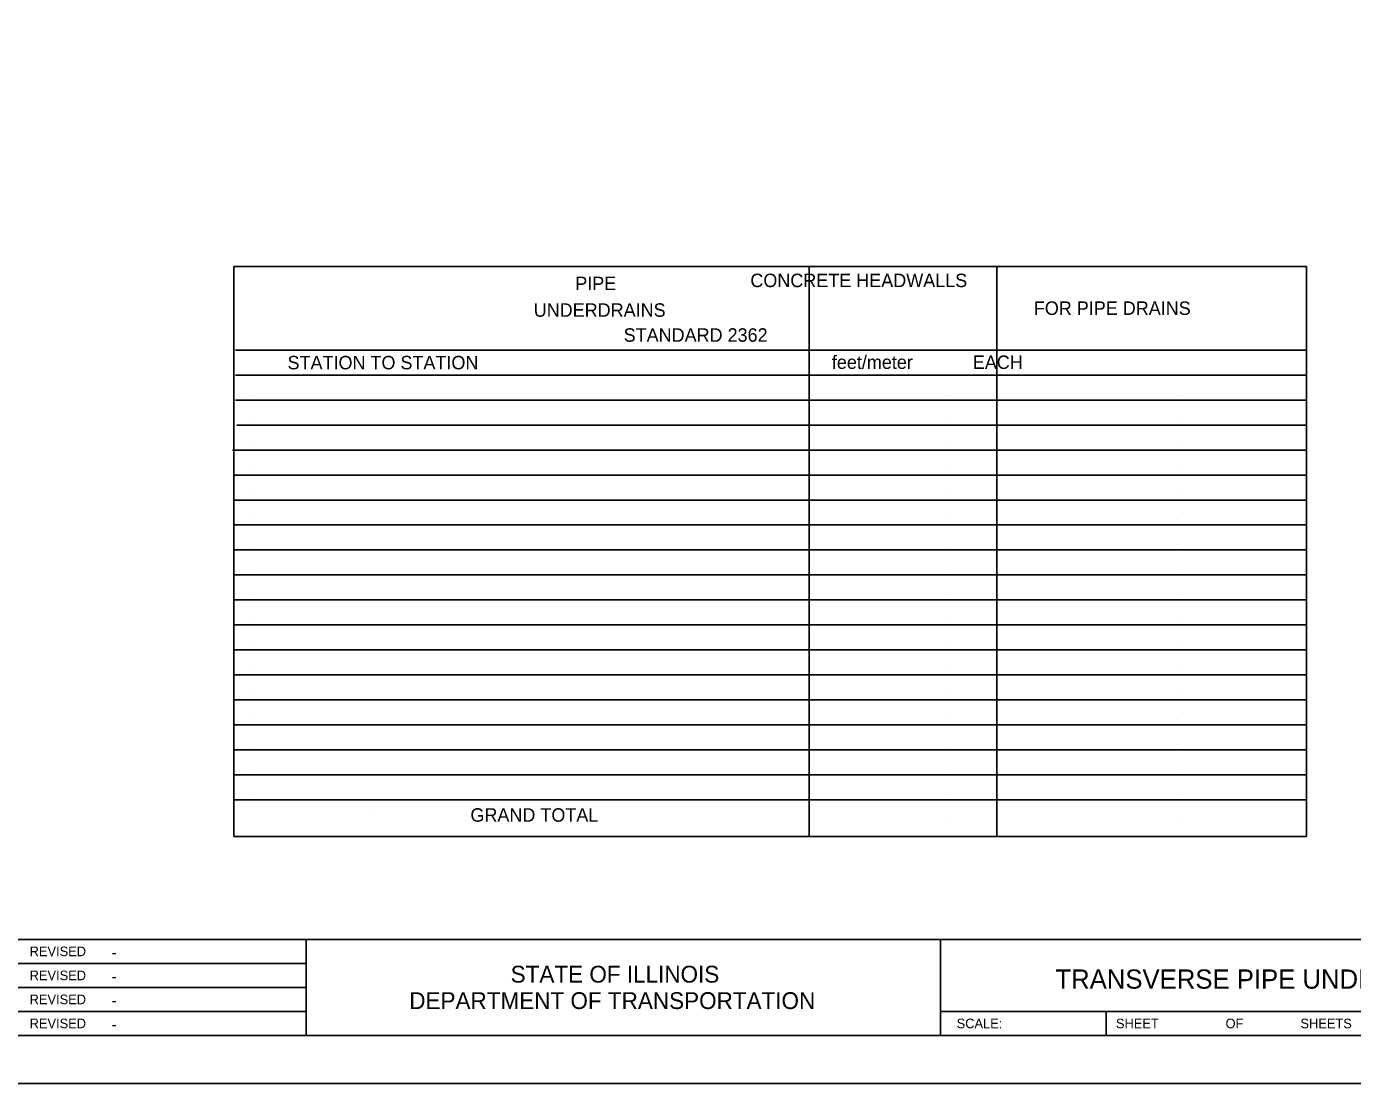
# Model space of a CAD drawing. Extents: x 54948 to 55691, y 43426 to 43911.
# Drawn here: x 55236 to 55512, y 43471.5 to 43691.5 of the extents above; entities that cross this region are included whole.
import ezdxf

# ---------------------------------------------------------------- set-up
doc = ezdxf.new("R2010")
doc.units = 0
for name, color, linetype in [('Level 48', 7, 'Continuous'), ('Sheets_50 Reference Boundary', 7, 'Continuous'), ('Sheets_General Details', 7, 'Continuous'), ('Sheets_Printer Plotting Border', 7, 'Continuous')]:
    doc.layers.add(name, color=color, linetype=linetype)

msp = doc.modelspace()

# ---------------------------------------------------------------- linework, layer by layer
at = {"layer": 'Level 48'}
msp.add_lwpolyline([(55010.71, 43911.47), (55690.71, 43911.47), (55690.71, 43471.47), (55010.71, 43471.47)], close=True, dxfattribs=at)
at = {"layer": 'Sheets_50 Reference Boundary'}
msp.add_lwpolyline([(55050.71, 43901.47), (55680.71, 43901.47), (55680.71, 43501.47), (55050.71, 43501.47)], close=True, dxfattribs=at)
at = {"layer": 'Sheets_General Details'}
for p, q in [((55279.13, 43641.5), (55502.45, 43641.5)), ((55279.13, 43522.91), (55279.13, 43641.5)), ((55398.89, 43522.91), (55398.89, 43641.5)), ((55437.96, 43522.91), (55437.96, 43641.5)), ((55502.45, 43522.91), (55502.45, 43641.5)), ((55279.43, 43624.12), (55502.45, 43624.12)), ((55279.43, 43618.92), (55502.45, 43618.92)), ((55283.05, 43614.77), (55283.05, 43614.77)), ((55427.43, 43614.77), (55427.43, 43614.77)), ((55475.37, 43614.77), (55475.37, 43614.77)), ((55279.43, 43613.72), (55502.45, 43613.72)), ((55279.43, 43613.72), (55279.43, 43613.72)), ((55279.73, 43608.52), (55502.45, 43608.52)), ((55283.05, 43609.57), (55283.05, 43609.57)), ((55427.43, 43609.57), (55427.43, 43609.57)), ((55475.37, 43609.57), (55475.37, 43609.57)), ((55278.82, 43603.32), (55502.45, 43603.32)), ((55283.05, 43604.37), (55283.05, 43604.37)), ((55427.43, 43604.37), (55427.43, 43604.37)), ((55475.37, 43604.37), (55475.37, 43604.37)), ((55279.13, 43598.12), (55502.45, 43598.12)), ((55279.13, 43598.12), (55279.13, 43598.12)), ((55283.05, 43599.17), (55283.05, 43599.17)), ((55427.43, 43599.17), (55427.43, 43599.17)), ((55475.37, 43599.17), (55475.37, 43599.17)), ((55279.13, 43592.92), (55502.45, 43592.92)), ((55283.05, 43593.97), (55283.05, 43593.97)), ((55427.43, 43593.97), (55427.43, 43593.97)), ((55475.37, 43593.97), (55475.37, 43593.97)), ((55279.13, 43587.72), (55502.45, 43587.72)), ((55283.05, 43588.77), (55283.05, 43588.77)), ((55427.43, 43588.77), (55427.43, 43588.77)), ((55475.37, 43588.77), (55475.37, 43588.77)), ((55279.13, 43582.52), (55502.45, 43582.52)), ((55281.96, 43583.49), (55281.96, 43583.49)), ((55283.05, 43583.57), (55283.05, 43583.57)), ((55427.43, 43583.57), (55427.43, 43583.57)), ((55475.37, 43583.57), (55475.37, 43583.57)), ((55281.82, 43578.49), (55281.82, 43578.49)), ((55283.05, 43578.37), (55283.05, 43578.37)), ((55427.43, 43578.37), (55427.43, 43578.37)), ((55475.37, 43578.37), (55475.37, 43578.37)), ((55279.13, 43577.32), (55502.45, 43577.32)), ((55283.05, 43573.17), (55283.05, 43573.17)), ((55427.43, 43573.17), (55427.43, 43573.17)), ((55475.37, 43573.17), (55475.37, 43573.17)), ((55279.13, 43572.12), (55502.45, 43572.12)), ((55480.51, 43572.12), (55480.51, 43572.12)), ((55283.05, 43567.97), (55283.05, 43567.97)), ((55427.43, 43567.97), (55427.43, 43567.97)), ((55475.37, 43567.97), (55475.37, 43567.97)), ((55279.13, 43566.92), (55502.45, 43566.92)), ((55279.13, 43561.72), (55502.45, 43561.72)), ((55279.13, 43561.72), (55279.13, 43561.72)), ((55283.05, 43562.77), (55283.05, 43562.77)), ((55427.43, 43562.77), (55427.43, 43562.77)), ((55475.37, 43562.77), (55475.37, 43562.77)), ((55279.13, 43556.52), (55502.45, 43556.52)), ((55283.05, 43557.57), (55283.05, 43557.57)), ((55427.43, 43557.57), (55427.43, 43557.57)), ((55475.37, 43557.57), (55475.37, 43557.57)), ((55279.13, 43551.32), (55502.45, 43551.32)), ((55283.05, 43552.37), (55283.05, 43552.37)), ((55427.43, 43552.37), (55427.43, 43552.37)), ((55475.37, 43552.37), (55475.37, 43552.37)), ((55279.13, 43546.12), (55502.45, 43546.12)), ((55283.05, 43547.17), (55283.05, 43547.17)), ((55427.43, 43547.17), (55427.43, 43547.17)), ((55475.37, 43547.17), (55475.37, 43547.17)), ((55279.13, 43540.92), (55502.45, 43540.92)), ((55283.05, 43541.97), (55283.05, 43541.97)), ((55427.43, 43541.97), (55427.43, 43541.97)), ((55475.37, 43541.97), (55475.37, 43541.97)), ((55283.05, 43536.77), (55283.05, 43536.77)), ((55427.43, 43536.77), (55427.43, 43536.77)), ((55475.37, 43536.77), (55475.37, 43536.77)), ((55279.13, 43535.72), (55502.45, 43535.72)), ((55283.05, 43531.57), (55283.05, 43531.57)), ((55427.43, 43531.57), (55427.43, 43531.57)), ((55475.37, 43531.57), (55475.37, 43531.57)), ((55279.13, 43530.52), (55502.45, 43530.52)), ((55308.6, 43527.36), (55308.6, 43527.36)), ((55427.43, 43526.37), (55427.43, 43526.37)), ((55475.37, 43526.37), (55475.37, 43526.37)), ((55279.13, 43522.91), (55502.45, 43522.91)), ((55050.71, 43501.47), (55680.71, 43501.47)), ((55294.2, 43501.47), (55294.2, 43481.47)), ((55426.2, 43501.47), (55426.2, 43481.47)), ((55110.2, 43496.47), (55294.2, 43496.47)), ((55110.2, 43491.47), (55294.2, 43491.47)), ((55110.2, 43486.47), (55294.2, 43486.47)), ((55426.2, 43486.47), (55580.2, 43486.47)), ((55460.71, 43486.47), (55460.71, 43481.47)), ((55690.71, 43471.47), (55010.71, 43471.47))]:
    msp.add_line(p, q, dxfattribs=at)
msp.add_lwpolyline([(55050.71, 43901.47), (55680.71, 43901.47), (55680.71, 43481.47), (55050.71, 43481.47)], close=True, dxfattribs=at)
at = {"layer": 'Sheets_Printer Plotting Border'}
msp.add_lwpolyline([(55010.71, 43471.47), (55690.71, 43471.47), (55690.71, 43911.47), (55010.71, 43911.47)], close=True, dxfattribs=at)

# ---------------------------------------------------------------- texts
at = {"layer": 'Sheets_General Details'}
for s, height, p in [('                                  PIPE   ', 2.8, (55314.82, 43636.61)), ('                                  CONCRETE HEADWALLS   ', 2.8, (55351.27, 43637.23)), ('                                  UNDERDRAINS   ', 2.8, (55306.17, 43631.06)), ('  FOR PIPE DRAINS', 2.8, (55443.57, 43631.45)), ('                                                    STANDARD 2362', 2.8, (55306.17, 43625.86)), ('       STATION TO STATION    ', 2.8, (55283.01, 43620.12)), ('feet/meter            EACH', 2.8, (55403.61, 43620.2)), ('                   GRAND TOTAL                       ', 2.8, (55308.6, 43525.96)), ('REVISED', 2, (55236.6, 43497.97)), ('-', 2.4, (55253.68, 43497.57)), ('STATE OF ILLINOIS', 3.5, (55336.74, 43492.47)), ('TRANSVERSE PIPE UNDERDRAIN DETAIL', 4, (55450.15, 43491.21)), ('REVISED', 2, (55236.6, 43492.97)), ('-', 2.4, (55253.68, 43492.57)), ('REVISED', 2, (55236.6, 43487.97)), ('DEPARTMENT OF TRANSPORTATION', 3.5, (55315.64, 43486.97)), ('-', 2.4, (55253.68, 43487.57)), ('REVISED', 2, (55236.6, 43482.97)), ('SCALE:          ', 2, (55429.58, 43482.97)), ('SHEET', 2, (55462.75, 43482.97)), ('OF', 2, (55485.57, 43482.97)), ('SHEETS', 2, (55501.15, 43482.97)), ('-', 2.4, (55253.68, 43482.57))]:
    msp.add_text(s, height=height, dxfattribs=at).set_placement(p)

doc.saveas('drawing.dxf')
